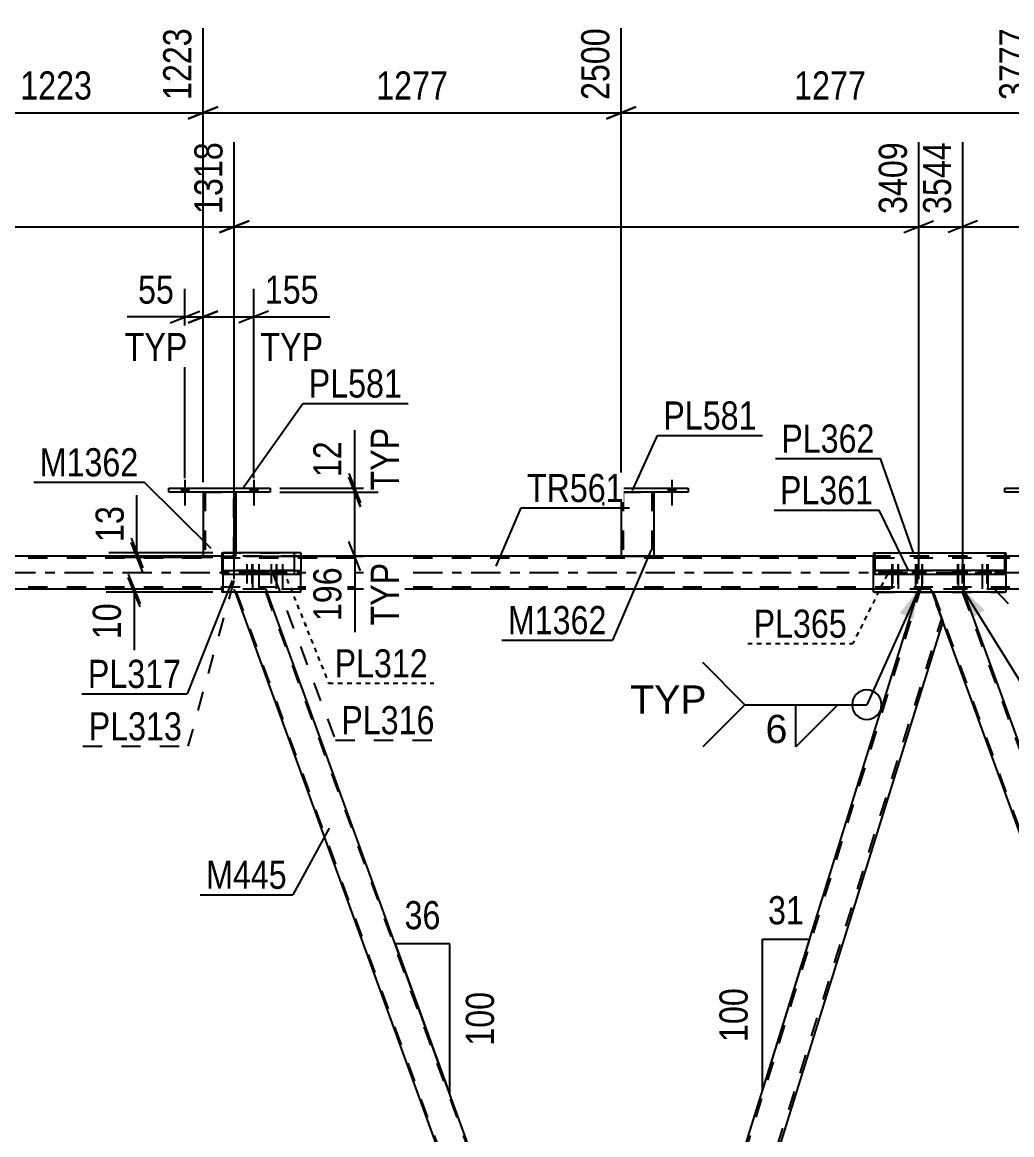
# Model space of a CAD drawing. Header units: millimetres. Extents: x 0 to 594, y 0 to 420.
# Drawn here: x 52.1 to 152.9, y 191.9 to 305.2 of the extents above; entities that cross this region are included whole.
import ezdxf

# ---------------------------------------------------------------- set-up
doc = ezdxf.new("R2010")
doc.units = ezdxf.units.MM
for name, pattern in [('DXK_LINE_DOT2', [3.9198, 1.9599, -1.9599]), ('DXK_LINE_DOT3', [5.9187, 2.979, -0.9799, 0.9799, -0.9799]), ('DXK_LINE_DOT4', [0.9408, 0.4704, -0.4704])]:
    doc.linetypes.add(name, pattern=pattern)
doc.styles.add('Arial', font='ARIAL.TTF', dxfattribs={"height": 0.2})
doc.styles.add('Arial Narrow', font='ARIALN.TTF', dxfattribs={"height": 0.2})

# ---------------------------------------------------------------- blocks, each defined once
blk = doc.blocks.new('Bolt-570345895-4665 - 4513')
at = {"linetype": 'Continuous'}
for points in [[(141, 249.36), (140.4, 249.36), (140.4, 248.96), (141, 248.96)], [(141.64, 249.36), (141.04, 249.36), (141.04, 248.96), (141.64, 248.96)], [(143.41, 249.36), (142.81, 249.36), (142.81, 248.96), (143.41, 248.96)], [(144.05, 249.36), (143.45, 249.36), (143.45, 248.96), (144.05, 248.96)]]:
    blk.add_hatch(color=1, dxfattribs=at).paths.add_polyline_path(points)
at = {"color": 1, "linetype": 'Continuous'}
for p, q in [((140.4, 249.36), (140.4, 248.96)), ((140.7, 250.02), (140.7, 247.52)), ((141, 249.36), (141, 248.96)), ((141.04, 249.36), (141.04, 248.96)), ((141.34, 250.02), (141.34, 247.52)), ((141.64, 249.36), (141.64, 248.96)), ((142.81, 249.36), (142.81, 248.96)), ((143.11, 250.02), (143.11, 247.52)), ((143.41, 249.36), (143.41, 248.96)), ((143.45, 249.36), (143.45, 248.96)), ((143.75, 250.02), (143.75, 247.52)), ((144.05, 249.36), (144.05, 248.96))]:
    blk.add_line(p, q, dxfattribs=at)
blk = doc.blocks.new('Part-570345895-4519 - 4513')
at = {"color": 2, "linetype": 'Continuous'}
for p, q in [((152.32, 249.36), (138.84, 249.36)), ((138.84, 249.36), (138.84, 248.96)), ((144.07, 248.96), (144.07, 249.36)), ((147.13, 248.96), (147.13, 249.36)), ((152.32, 248.96), (152.32, 249.36)), ((152.32, 248.96), (138.84, 248.96))]:
    blk.add_line(p, q, dxfattribs=at)
blk = doc.blocks.new('Part-570345895-4636 - 4513')
at = {"color": 7, "linetype": 'DXK_LINE_DOT2'}
for p, q in [((138.98, 251.16), (138.98, 247.16)), ((138.98, 251.16), (152.17, 251.16)), ((152.17, 251.16), (152.17, 247.16)), ((138.98, 247.16), (152.17, 247.16))]:
    blk.add_line(p, q, dxfattribs=at)
blk = doc.blocks.new('Part-570345895-4525 - 4513')
at = {"color": 7, "linetype": 'DXK_LINE_DOT2'}
for p, q in [((76.98, 247.49), (73.74, 247.49)), ((73.86, 247.16), (73.74, 247.49)), ((110.88, 145.82), (73.88, 247.49)), ((113.85, 145.82), (76.84, 247.49)), ((77.1, 247.16), (76.98, 247.49)), ((113.99, 145.82), (112.78, 149.14)), ((113.81, 145.82), (113.83, 145.82)), ((113.83, 145.82), (113.81, 145.82)), ((113.85, 145.82), (113.83, 145.82)), ((113.83, 145.82), (113.85, 145.82))]:
    blk.add_line(p, q, dxfattribs=at)
at = {"color": 2, "linetype": 'Continuous'}
for p, q in [((110.74, 145.82), (73.86, 247.16)), ((112.78, 149.14), (77.1, 247.16)), ((113.99, 145.82), (110.74, 145.82))]:
    blk.add_line(p, q, dxfattribs=at)
blk = doc.blocks.new('Part-570345895-4663 - 4513')
at = {"color": 2, "linetype": 'Continuous'}
for p, q in [((70.56, 257.36), (70.56, 250.83)), ((73.89, 257.36), (73.89, 251.16)), ((72.57, 250.83), (70.56, 250.83))]:
    blk.add_line(p, q, dxfattribs=at)
at = {"color": 7, "linetype": 'DXK_LINE_DOT2'}
for p, q in [((70.56, 257.36), (73.89, 257.36)), ((70.56, 257.36), (70.56, 257.36)), ((70.56, 257.36), (70.56, 257.36)), ((70.76, 257.36), (70.76, 250.83)), ((73.69, 250.83), (73.69, 257.36)), ((73.89, 257.36), (73.89, 257.36)), ((73.89, 257.36), (73.89, 257.36)), ((72.57, 250.83), (73.69, 250.83)), ((73.89, 250.83), (73.49, 250.83)), ((73.68, 250.83), (73.69, 250.83)), ((73.89, 250.83), (73.89, 251.16))]:
    blk.add_line(p, q, dxfattribs=at)
blk = doc.blocks.new('Part-570345895-4530 - 4513')
at = {"linetype": 'Continuous'}
blk.add_hatch(color=2, dxfattribs=at).paths.add_polyline_path([(178, 249.16), (177.2, 250.56), (178.8, 250.56)])
at = {"color": 2, "linetype": 'Continuous'}
for p, q in [((50.42, 250.82), (40.65, 250.82)), ((72.57, 250.82), (50.52, 250.82)), ((138.84, 250.82), (80.5, 250.82)), ((188, 250.82), (152.32, 250.82)), ((178, 249.16), (177.2, 250.56)), ((177.2, 250.56), (178.8, 250.56)), ((178.8, 250.56), (178, 249.16)), ((50.42, 247.49), (40.65, 247.49)), ((72.57, 247.49), (50.52, 247.49)), ((138.84, 247.49), (80.5, 247.49)), ((188, 247.49), (152.32, 247.49))]:
    blk.add_line(p, q, dxfattribs=at)
at = {"color": 7, "linetype": 'DXK_LINE_DOT2'}
for p, q in [((40.65, 247.49), (40.65, 250.82)), ((50.42, 250.62), (40.65, 250.62)), ((188, 250.62), (50.52, 250.62)), ((80.5, 250.82), (72.57, 250.82)), ((152.32, 250.82), (138.84, 250.82)), ((188, 250.82), (188, 247.49)), ((50.42, 247.69), (40.65, 247.69)), ((188, 247.69), (50.52, 247.69)), ((80.5, 247.49), (72.57, 247.49)), ((152.32, 247.49), (138.84, 247.49))]:
    blk.add_line(p, q, dxfattribs=at)
at = {"color": 7, "linetype": 'DXK_LINE_DOT3'}
for p, q in [((40.65, 249.16), (50.42, 249.16)), ((50.52, 249.16), (188, 249.16))]:
    blk.add_line(p, q, dxfattribs=at)
at = {"color": 2, "linetype": 'Continuous'}
blk.add_circle((178, 250.06), 1, dxfattribs=at)
blk = doc.blocks.new('Part-570345895-4535 - 4513')
at = {"color": 2, "linetype": 'Continuous'}
for p, q in [((72.57, 248.96), (72.57, 249.36)), ((72.57, 249.36), (80.5, 249.36)), ((75.37, 248.96), (75.37, 249.36)), ((80.5, 249.36), (80.5, 248.96)), ((80.5, 248.96), (72.57, 248.96))]:
    blk.add_line(p, q, dxfattribs=at)
blk = doc.blocks.new('Part-570345895-4693 - 4513')
at = {"color": 2, "linetype": 'Continuous'}
for p, q in [((112.78, 149.14), (143.33, 247.16)), ((144.8, 247.16), (145.89, 244.17)), ((145.89, 244.17), (115.24, 145.82)), ((113.99, 145.82), (112.78, 149.14)), ((115.24, 145.82), (113.99, 145.82))]:
    blk.add_line(p, q, dxfattribs=at)
at = {"color": 7, "linetype": 'DXK_LINE_DOT2'}
for p, q in [((112.89, 148.83), (143.64, 247.49)), ((143.43, 247.49), (143.33, 247.16)), ((144.68, 247.49), (143.43, 247.49)), ((144.8, 247.16), (144.68, 247.49)), ((115.03, 145.82), (145.78, 244.48)), ((115.01, 145.82), (114.98, 145.82)), ((114.98, 145.82), (115.01, 145.82)), ((115.01, 145.82), (115.03, 145.82)), ((115.03, 145.82), (115.01, 145.82))]:
    blk.add_line(p, q, dxfattribs=at)
blk = doc.blocks.new('Part-570345895-4548 - 4513')
at = {"color": 2, "linetype": 'Continuous'}
for p, q in [((80.5, 251.16), (72.57, 251.16)), ((72.57, 251.16), (72.57, 247.16)), ((80.5, 251.16), (80.5, 249.36)), ((80.5, 247.16), (80.5, 248.96)), ((80.5, 247.16), (72.57, 247.16))]:
    blk.add_line(p, q, dxfattribs=at)
at = {"color": 7, "linetype": 'DXK_LINE_DOT2'}
blk.add_line((80.5, 249.36), (80.5, 248.96), dxfattribs=at)
blk = doc.blocks.new('Part-570345895-4701 - 4513')
at = {"color": 2, "linetype": 'Continuous'}
for p, q in [((113.13, 257.36), (113.13, 250.83)), ((116.46, 257.36), (116.46, 250.83)), ((113.13, 250.83), (116.46, 250.83))]:
    blk.add_line(p, q, dxfattribs=at)
at = {"color": 7, "linetype": 'DXK_LINE_DOT2'}
for p, q in [((113.13, 257.36), (116.46, 257.36)), ((113.13, 257.36), (113.13, 257.36)), ((113.13, 257.36), (113.13, 257.36)), ((113.33, 257.36), (113.33, 250.83)), ((116.26, 257.36), (116.26, 250.83)), ((116.46, 257.36), (116.46, 257.36)), ((116.46, 257.36), (116.46, 257.36)), ((116.24, 250.83), (116.21, 250.83)), ((116.21, 250.83), (116.24, 250.83)), ((116.26, 250.83), (116.24, 250.83)), ((116.24, 250.83), (116.26, 250.83))]:
    blk.add_line(p, q, dxfattribs=at)
blk = doc.blocks.new('Part-570345895-4574 - 4513')
at = {"color": 7, "linetype": 'DXK_LINE_DOT2'}
for p, q in [((79.83, 249.36), (72.47, 249.36)), ((72.47, 249.36), (72.47, 248.96)), ((74.51, 249.36), (74.51, 248.96)), ((79.83, 249.36), (79.83, 248.96)), ((79.83, 248.96), (72.47, 248.96))]:
    blk.add_line(p, q, dxfattribs=at)
blk = doc.blocks.new('Bolt-570345895-4581 - 4513')
at = {"linetype": 'Continuous'}
for points in [[(75.89, 249.36), (75.29, 249.36), (75.29, 248.96), (75.89, 248.96)], [(76.53, 249.36), (75.93, 249.36), (75.93, 248.96), (76.53, 248.96)], [(78.3, 249.36), (77.7, 249.36), (77.7, 248.96), (78.3, 248.96)], [(78.94, 249.36), (78.34, 249.36), (78.34, 248.96), (78.94, 248.96)]]:
    blk.add_hatch(color=1, dxfattribs=at).paths.add_polyline_path(points)
at = {"color": 1, "linetype": 'Continuous'}
for p, q in [((75.29, 249.36), (75.29, 248.96)), ((75.59, 250.02), (75.59, 247.52)), ((75.89, 249.36), (75.89, 248.96)), ((75.93, 249.36), (75.93, 248.96)), ((76.23, 250.02), (76.23, 247.52)), ((76.53, 249.36), (76.53, 248.96)), ((77.7, 249.36), (77.7, 248.96)), ((78, 250.02), (78, 247.52)), ((78.3, 249.36), (78.3, 248.96)), ((78.34, 249.36), (78.34, 248.96)), ((78.64, 250.02), (78.64, 247.52)), ((78.94, 249.36), (78.94, 248.96))]:
    blk.add_line(p, q, dxfattribs=at)
blk = doc.blocks.new('Part-570345895-4673 - 4513')
at = {"color": 2, "linetype": 'Continuous'}
for p, q in [((152.19, 257.76), (162.53, 257.76)), ((152.19, 257.36), (152.19, 257.76)), ((162.53, 257.36), (152.19, 257.36)), ((162.53, 257.76), (162.53, 257.36))]:
    blk.add_line(p, q, dxfattribs=at)
blk = doc.blocks.new('Part-570345895-4605 - 4513')
at = {"color": 7, "linetype": 'DXK_LINE_DOT2'}
for p, q in [((147.93, 247.49), (144.68, 247.49)), ((145.89, 244.17), (144.68, 247.49)), ((181.83, 145.82), (144.83, 247.49)), ((184.79, 145.82), (147.79, 247.49)), ((148.05, 247.16), (147.93, 247.49)), ((181.69, 145.82), (179.99, 150.49)), ((184.93, 145.82), (183.23, 150.49)), ((184.93, 145.82), (181.69, 145.82))]:
    blk.add_line(p, q, dxfattribs=at)
at = {"color": 2, "linetype": 'Continuous'}
for p, q in [((183.23, 150.49), (148.05, 247.16)), ((179.99, 150.49), (145.89, 244.17))]:
    blk.add_line(p, q, dxfattribs=at)
blk = doc.blocks.new('Part-570345895-4626 - 4513')
at = {"color": 2, "linetype": 'Continuous'}
for p, q in [((109.63, 257.76), (119.96, 257.76)), ((109.63, 257.36), (109.63, 257.76)), ((119.96, 257.36), (109.63, 257.36)), ((119.96, 257.76), (119.96, 257.36))]:
    blk.add_line(p, q, dxfattribs=at)
blk = doc.blocks.new('Part-570345895-4631 - 4513')
at = {"color": 2, "linetype": 'Continuous'}
for p, q in [((138.84, 251.16), (152.32, 251.16)), ((138.84, 251.16), (138.84, 249.36)), ((152.32, 251.16), (152.32, 249.36)), ((138.84, 247.16), (138.84, 248.96)), ((152.32, 248.96), (152.32, 247.16)), ((152.32, 247.16), (138.84, 247.16))]:
    blk.add_line(p, q, dxfattribs=at)
at = {"color": 7, "linetype": 'DXK_LINE_DOT2'}
for p, q in [((138.84, 248.96), (138.84, 251.16)), ((152.32, 248.96), (152.32, 251.16)), ((138.84, 248.96), (138.84, 249.36)), ((152.32, 248.96), (152.32, 249.36))]:
    blk.add_line(p, q, dxfattribs=at)
blk = doc.blocks.new('Bolt-570345895-4647 - 4513')
at = {"linetype": 'Continuous'}
for points in [[(110.93, 257.36), (111.66, 257.36), (111.66, 257.76), (110.93, 257.76)], [(117.93, 257.36), (118.66, 257.36), (118.66, 257.76), (117.93, 257.76)]]:
    blk.add_hatch(color=1, dxfattribs=at).paths.add_polyline_path(points)
at = {"color": 1, "linetype": 'Continuous'}
for p, q in [((111.29, 258.59), (111.29, 255.99)), ((118.29, 258.59), (118.29, 255.99)), ((110.93, 257.76), (110.93, 257.36)), ((111.66, 257.76), (111.66, 257.36)), ((117.93, 257.76), (117.93, 257.36)), ((118.66, 257.76), (118.66, 257.36))]:
    blk.add_line(p, q, dxfattribs=at)
blk = doc.blocks.new('Bolt-570345895-4648 - 4513')
at = {"linetype": 'Continuous'}
for points in [[(110.93, 257.36), (111.66, 257.36), (111.66, 257.76), (110.93, 257.76)], [(117.93, 257.36), (118.66, 257.36), (118.66, 257.76), (117.93, 257.76)]]:
    blk.add_hatch(color=1, dxfattribs=at).paths.add_polyline_path(points)
at = {"color": 1, "linetype": 'Continuous'}
for p, q in [((111.29, 258.59), (111.29, 255.99)), ((118.29, 258.59), (118.29, 255.99)), ((110.93, 257.76), (110.93, 257.36)), ((111.66, 257.76), (111.66, 257.36)), ((117.93, 257.76), (117.93, 257.36)), ((118.66, 257.76), (118.66, 257.36))]:
    blk.add_line(p, q, dxfattribs=at)
blk = doc.blocks.new('Part-570345895-4653 - 4513')
at = {"color": 2, "linetype": 'Continuous'}
for p, q in [((67.06, 257.76), (77.39, 257.76)), ((67.06, 257.36), (67.06, 257.76)), ((77.39, 257.36), (67.06, 257.36)), ((77.39, 257.76), (77.39, 257.36))]:
    blk.add_line(p, q, dxfattribs=at)
blk = doc.blocks.new('Part-570345895-4658 - 4513')
at = {"color": 7, "linetype": 'DXK_LINE_DOT2'}
for p, q in [((72.47, 251.16), (72.47, 247.49)), ((72.47, 251.16), (79.83, 251.16)), ((79.83, 251.16), (79.83, 247.16)), ((79.83, 247.16), (72.57, 247.16))]:
    blk.add_line(p, q, dxfattribs=at)
at = {"color": 2, "linetype": 'Continuous'}
for p, q in [((72.47, 250.83), (72.47, 250.82)), ((72.47, 247.49), (72.47, 247.16)), ((72.57, 247.16), (72.47, 247.16))]:
    blk.add_line(p, q, dxfattribs=at)
blk = doc.blocks.new('Bolt-570345895-4666 - 4513')
at = {"color": 1, "linetype": 'DXK_LINE_DOT2'}
for p, q in [((140.48, 249.36), (140.48, 248.96)), ((140.78, 250.02), (140.78, 247.52)), ((141, 249.36), (141, 248.96)), ((141.08, 249.36), (141.08, 248.96)), ((141.3, 250.02), (141.3, 247.52)), ((141.6, 249.36), (141.6, 248.96)), ((142.99, 249.36), (142.99, 248.96)), ((143.29, 250.02), (143.29, 247.52)), ((143.5, 249.36), (143.5, 248.96)), ((143.59, 249.36), (143.59, 248.96)), ((143.8, 250.02), (143.8, 247.52)), ((144.1, 249.36), (144.1, 248.96))]:
    blk.add_line(p, q, dxfattribs=at)
blk = doc.blocks.new('Bolt-570345895-4694 - 4513')
at = {"linetype": 'Continuous'}
for points in [[(147.74, 249.36), (147.14, 249.36), (147.14, 248.96), (147.74, 248.96)], [(148.34, 249.36), (147.74, 249.36), (147.74, 248.96), (148.34, 248.96)], [(150.18, 249.36), (149.58, 249.36), (149.58, 248.96), (150.18, 248.96)], [(150.78, 249.36), (150.18, 249.36), (150.18, 248.96), (150.78, 248.96)]]:
    blk.add_hatch(color=1, dxfattribs=at).paths.add_polyline_path(points)
at = {"color": 1, "linetype": 'Continuous'}
for p, q in [((147.14, 249.36), (147.14, 248.96)), ((147.44, 250.02), (147.44, 247.52)), ((147.74, 249.36), (147.74, 248.96)), ((147.74, 249.36), (147.74, 248.96)), ((148.04, 250.02), (148.04, 247.52)), ((148.34, 249.36), (148.34, 248.96)), ((149.58, 249.36), (149.58, 248.96)), ((149.88, 250.02), (149.88, 247.52)), ((150.18, 249.36), (150.18, 248.96)), ((150.18, 249.36), (150.18, 248.96)), ((150.48, 250.02), (150.48, 247.52)), ((150.78, 249.36), (150.78, 248.96))]:
    blk.add_line(p, q, dxfattribs=at)
blk = doc.blocks.new('Bolt-570345895-4695 - 4513')
at = {"color": 1, "linetype": 'DXK_LINE_DOT2'}
for p, q in [((147.07, 249.36), (147.07, 248.96)), ((147.37, 250.02), (147.37, 247.52)), ((147.55, 249.36), (147.55, 248.96)), ((147.67, 249.36), (147.67, 248.96)), ((147.85, 250.02), (147.85, 247.52)), ((148.15, 249.36), (148.15, 248.96)), ((149.6, 249.36), (149.6, 248.96)), ((149.9, 250.02), (149.9, 247.52)), ((150.08, 249.36), (150.08, 248.96)), ((150.2, 249.36), (150.2, 248.96)), ((150.38, 250.02), (150.38, 247.52)), ((150.68, 249.36), (150.68, 248.96))]:
    blk.add_line(p, q, dxfattribs=at)
blk = doc.blocks.new('Bolt-570345895-4696 - 4513')
at = {"linetype": 'Continuous'}
for points in [[(68.36, 257.36), (69.09, 257.36), (69.09, 257.76), (68.36, 257.76)], [(75.36, 257.36), (76.09, 257.36), (76.09, 257.76), (75.36, 257.76)]]:
    blk.add_hatch(color=1, dxfattribs=at).paths.add_polyline_path(points)
at = {"color": 1, "linetype": 'Continuous'}
for p, q in [((68.72, 258.59), (68.72, 255.99)), ((75.72, 258.59), (75.72, 255.99)), ((68.36, 257.76), (68.36, 257.36)), ((69.09, 257.76), (69.09, 257.36)), ((75.36, 257.76), (75.36, 257.36)), ((76.09, 257.76), (76.09, 257.36))]:
    blk.add_line(p, q, dxfattribs=at)
blk = doc.blocks.new('Part-570345895-4706 - 4513')
at = {"color": 7, "linetype": 'DXK_LINE_DOT2'}
for p, q in [((138.98, 249.36), (152.17, 249.36)), ((138.98, 248.96), (138.98, 249.36)), ((152.17, 249.36), (152.17, 248.96)), ((152.17, 248.96), (138.98, 248.96))]:
    blk.add_line(p, q, dxfattribs=at)
blk = doc.blocks.new('Bolt-570345895-4712 - 4513')
at = {"linetype": 'Continuous'}
for points in [[(68.36, 257.36), (69.09, 257.36), (69.09, 257.76), (68.36, 257.76)], [(75.36, 257.36), (76.09, 257.36), (76.09, 257.76), (75.36, 257.76)]]:
    blk.add_hatch(color=1, dxfattribs=at).paths.add_polyline_path(points)
at = {"color": 1, "linetype": 'Continuous'}
for p, q in [((68.72, 258.59), (68.72, 255.99)), ((75.72, 258.59), (75.72, 255.99)), ((68.36, 257.76), (68.36, 257.36)), ((69.09, 257.76), (69.09, 257.36)), ((75.36, 257.76), (75.36, 257.36)), ((76.09, 257.76), (76.09, 257.36))]:
    blk.add_line(p, q, dxfattribs=at)
blk = doc.blocks.new('Bolt-570345895-4714 - 4513')
at = {"color": 1, "linetype": 'DXK_LINE_DOT2'}
for p, q in [((74.71, 249.36), (74.71, 248.96)), ((75.01, 250.02), (75.01, 247.52)), ((75.22, 249.36), (75.22, 248.96)), ((75.31, 249.36), (75.31, 248.96)), ((75.52, 250.02), (75.52, 247.52)), ((75.82, 249.36), (75.82, 248.96)), ((77.21, 249.36), (77.21, 248.96)), ((77.51, 250.02), (77.51, 247.52)), ((77.73, 249.36), (77.73, 248.96)), ((77.81, 249.36), (77.81, 248.96)), ((78.03, 250.02), (78.03, 247.52)), ((78.33, 249.36), (78.33, 248.96))]:
    blk.add_line(p, q, dxfattribs=at)
blk = doc.blocks.new('AngleDimension-570345895-12565 - 4513')
at = {"color": 7, "linetype": 'Continuous'}
for p, q in [((127.51, 211.86), (132.33, 211.86)), ((127.51, 196.39), (132.33, 211.86)), ((127.51, 196.39), (127.51, 211.86)), ((131.26, 208.45), (132.33, 211.86))]:
    blk.add_line(p, q, dxfattribs=at)
at = {"color": 0}
for points in [[(132.34, 212.76), (132.34, 216.96), (127.49, 216.96), (127.49, 212.76)], [(126.61, 207.46), (122.41, 207.46), (122.41, 200.78), (126.61, 200.78)]]:
    blk.add_wipeout(points, dxfattribs=at)
at = {"color": 3, "style": 'Arial Narrow'}
blk.add_text('31', height=2.863, dxfattribs=at).set_placement((128.09, 213.36))
blk.add_text('100', height=2.863, rotation=90.0002, dxfattribs=at).set_placement((126.01, 201.38))
blk = doc.blocks.new('StraightDimension-570345895-5076 - 4513')
at = {"color": 7, "linetype": 'Continuous'}
for p, q in [((73.74, 248.49), (73.74, 292.98)), ((40.65, 251.82), (40.65, 287.5)), ((42.15, 284.97), (39.15, 283.77)), ((40.65, 284.37), (73.74, 284.37)), ((72.24, 283.77), (75.24, 284.97))]:
    blk.add_line(p, q, dxfattribs=at)
at = {"color": 0, "linetype": 'Continuous'}
for points in [[(73.14, 293.58), (68.94, 293.58), (68.94, 285.07), (73.14, 285.07)], [(40.05, 288.1), (35.85, 288.1), (35.85, 285.07), (40.05, 285.07)]]:
    blk.add_wipeout(points, dxfattribs=at)
at = {"color": 3, "linetype": 'Continuous', "style": 'Arial Narrow'}
for s, height, p in [('1318', 2.863, (72.54, 285.67)), ('0', 2.86, (39.45, 285.67))]:
    blk.add_text(s, height=height, rotation=90.0002, dxfattribs=at).set_placement(p)
blk = doc.blocks.new('StraightDimension-570345895-4856 - 4513')
at = {"color": 7, "linetype": 'Continuous'}
for p, q in [((20.43, 247.66), (19.23, 250.66)), ((39.12, 249.16), (16.98, 249.16)), ((19.83, 144.16), (19.83, 249.16)), ((19.23, 145.66), (20.43, 142.66)), ((59.82, 144.16), (16.98, 144.16))]:
    blk.add_line(p, q, dxfattribs=at)
at = {"color": 0}
blk.add_wipeout([(20.19, 201.59), (15.99, 201.59), (15.99, 193.08), (20.19, 193.08)], dxfattribs=at)
at = {"color": 3, "style": 'Arial Narrow'}
blk.add_text('3150', height=2.863, rotation=90.0002, dxfattribs=at).set_placement((19.59, 193.68))
blk = doc.blocks.new('StraightDimension-570345895-4942 - 4513')
at = {"color": 7, "linetype": 'Continuous'}
for p, q in [((113.13, 258.36), (113.13, 304.59)), ((155.69, 258.36), (155.69, 304.59)), ((114.63, 296.57), (111.63, 295.37)), ((113.13, 295.97), (155.69, 295.97)), ((154.19, 295.37), (157.19, 296.57))]:
    blk.add_line(p, q, dxfattribs=at)
at = {"color": 0}
blk.add_wipeout([(138.66, 296.72), (138.66, 300.92), (130.15, 300.92), (130.15, 296.72)], dxfattribs=at)
at = {"color": 3, "style": 'Arial Narrow'}
blk.add_text('1277', height=2.863, dxfattribs=at).set_placement((130.75, 297.32))
at = {"color": 0, "linetype": 'Continuous'}
blk.add_wipeout([(155.09, 305.19), (150.89, 305.19), (150.89, 296.67), (155.09, 296.67)], dxfattribs=at)
at = {"color": 3, "linetype": 'Continuous', "style": 'Arial Narrow'}
blk.add_text('3777', height=2.863, rotation=90.0002, dxfattribs=at).set_placement((154.49, 297.27))
blk = doc.blocks.new('StraightDimension-570345895-4943 - 4513')
at = {"color": 7, "linetype": 'Continuous'}
for p, q in [((70.56, 258.36), (70.56, 304.59)), ((113.13, 258.36), (113.13, 304.59)), ((72.06, 296.57), (69.06, 295.37)), ((70.56, 295.97), (113.13, 295.97)), ((111.63, 295.37), (114.63, 296.57))]:
    blk.add_line(p, q, dxfattribs=at)
at = {"color": 0}
blk.add_wipeout([(96.1, 296.72), (96.1, 300.92), (87.59, 300.92), (87.59, 296.72)], dxfattribs=at)
at = {"color": 3, "style": 'Arial Narrow'}
blk.add_text('1277', height=2.863, dxfattribs=at).set_placement((88.19, 297.32))
at = {"color": 0, "linetype": 'Continuous'}
blk.add_wipeout([(112.52, 305.19), (108.32, 305.19), (108.32, 296.67), (112.52, 296.67)], dxfattribs=at)
at = {"color": 3, "linetype": 'Continuous', "style": 'Arial Narrow'}
blk.add_text('2500', height=2.863, rotation=90.0002, dxfattribs=at).set_placement((111.93, 297.27))
blk = doc.blocks.new('StraightDimension-570345895-4944 - 4513')
at = {"color": 7, "linetype": 'Continuous'}
for p, q in [((70.56, 258.36), (70.56, 304.59)), ((40.65, 251.82), (40.65, 299.1)), ((42.15, 296.57), (39.15, 295.37)), ((40.65, 295.97), (70.56, 295.97)), ((69.06, 295.37), (72.06, 296.57))]:
    blk.add_line(p, q, dxfattribs=at)
at = {"color": 0}
blk.add_wipeout([(59.86, 296.72), (59.86, 300.92), (51.35, 300.92), (51.35, 296.72)], dxfattribs=at)
at = {"color": 3, "style": 'Arial Narrow'}
blk.add_text('1223', height=2.863, dxfattribs=at).set_placement((51.95, 297.32))
at = {"color": 0, "linetype": 'Continuous'}
for points in [[(69.96, 305.19), (65.76, 305.19), (65.76, 296.67), (69.96, 296.67)], [(40.05, 299.7), (35.85, 299.7), (35.85, 296.67), (40.05, 296.67)]]:
    blk.add_wipeout(points, dxfattribs=at)
at = {"color": 3, "linetype": 'Continuous', "style": 'Arial Narrow'}
for s, height, p in [('1223', 2.863, (69.36, 297.27)), ('0', 2.86, (39.45, 297.27))]:
    blk.add_text(s, height=height, rotation=90.0002, dxfattribs=at).set_placement(p)
blk = doc.blocks.new('StraightDimension-570345895-4995 - 4513')
at = {"color": 7, "linetype": 'Continuous'}
for p, q in [((70.56, 258.36), (70.56, 278.04)), ((75.72, 258.76), (75.72, 278.04)), ((69.06, 274.59), (72.06, 275.79)), ((77.22, 275.79), (74.22, 274.59)), ((70.56, 275.19), (75.72, 275.19)), ((75.72, 275.19), (83.46, 275.19)), ((75.72, 275.19), (83.46, 275.19))]:
    blk.add_line(p, q, dxfattribs=at)
at = {"color": 0}
blk.add_wipeout([(82.93, 275.94), (82.93, 280.14), (76.25, 280.14), (76.25, 275.94)], dxfattribs=at)
at = {"color": 0, "linetype": 'Continuous'}
blk.add_wipeout([(83.39, 270.09), (83.39, 274.29), (75.8, 274.29), (75.8, 270.09)], dxfattribs=at)
at = {"color": 3, "style": 'Arial Narrow'}
blk.add_text('155', height=2.863, dxfattribs=at).set_placement((76.85, 276.54))
at = {"color": 3, "linetype": 'Continuous', "style": 'Arial Narrow'}
blk.add_text('TYP', height=2.863, dxfattribs=at).set_placement((76.4, 270.69))
blk = doc.blocks.new('StraightDimension-570345895-5011 - 4513')
at = {"color": 7, "linetype": 'Continuous'}
for p, q in [((68.72, 258.76), (68.72, 278.04)), ((70.56, 258.36), (70.56, 278.04)), ((67.22, 274.59), (70.22, 275.79)), ((72.06, 275.79), (69.06, 274.59)), ((68.72, 275.19), (62.82, 275.19)), ((68.72, 275.19), (62.82, 275.19)), ((68.72, 275.19), (70.56, 275.19))]:
    blk.add_line(p, q, dxfattribs=at)
at = {"color": 0}
blk.add_wipeout([(68.2, 275.94), (68.2, 280.14), (63.34, 280.14), (63.34, 275.94)], dxfattribs=at)
at = {"color": 0, "linetype": 'Continuous'}
blk.add_wipeout([(69.57, 270.09), (69.57, 274.29), (61.98, 274.29), (61.98, 270.09)], dxfattribs=at)
at = {"color": 3, "style": 'Arial Narrow'}
blk.add_text('55', height=2.863, dxfattribs=at).set_placement((63.94, 276.54))
at = {"color": 3, "linetype": 'Continuous', "style": 'Arial Narrow'}
blk.add_text('TYP', height=2.863, dxfattribs=at).set_placement((62.58, 270.69))
blk = doc.blocks.new('StraightDimension-570345895-5028 - 4513')
at = {"color": 7, "linetype": 'Continuous'}
for p, q in [((147.93, 248.49), (147.93, 292.98)), ((188, 251.82), (188, 292.98)), ((149.43, 284.97), (146.43, 283.77)), ((147.93, 284.37), (188, 284.37)), ((186.5, 283.77), (189.5, 284.97))]:
    blk.add_line(p, q, dxfattribs=at)
at = {"color": 0, "linetype": 'Continuous'}
blk.add_wipeout([(187.4, 293.58), (183.2, 293.58), (183.2, 285.07), (187.4, 285.07)], dxfattribs=at)
at = {"color": 3, "linetype": 'Continuous', "style": 'Arial Narrow'}
blk.add_text('4746', height=2.863, rotation=90.0002, dxfattribs=at).set_placement((186.8, 285.67))
blk = doc.blocks.new('StraightDimension-570345895-5040 - 4513')
at = {"color": 7, "linetype": 'Continuous'}
for p, q in [((143.43, 248.49), (143.43, 292.98)), ((147.93, 248.49), (147.93, 292.98)), ((141.93, 283.77), (144.93, 284.97)), ((143.43, 284.37), (147.93, 284.37)), ((149.43, 284.97), (146.43, 283.77))]:
    blk.add_line(p, q, dxfattribs=at)
at = {"color": 0, "linetype": 'Continuous'}
blk.add_wipeout([(147.33, 293.58), (143.13, 293.58), (143.13, 285.07), (147.33, 285.07)], dxfattribs=at)
at = {"color": 3, "linetype": 'Continuous', "style": 'Arial Narrow'}
blk.add_text('3544', height=2.863, rotation=90.0002, dxfattribs=at).set_placement((146.73, 285.67))
blk = doc.blocks.new('StraightDimension-570345895-5059 - 4513')
at = {"color": 7, "linetype": 'Continuous'}
for p, q in [((73.74, 248.49), (73.74, 292.98)), ((143.43, 248.49), (143.43, 292.98)), ((75.24, 284.97), (72.24, 283.77)), ((73.74, 284.37), (143.43, 284.37)), ((141.93, 283.77), (144.93, 284.97))]:
    blk.add_line(p, q, dxfattribs=at)
at = {"color": 0, "linetype": 'Continuous'}
blk.add_wipeout([(142.83, 293.58), (138.63, 293.58), (138.63, 285.07), (142.83, 285.07)], dxfattribs=at)
at = {"color": 3, "linetype": 'Continuous', "style": 'Arial Narrow'}
blk.add_text('3409', height=2.863, rotation=90.0002, dxfattribs=at).set_placement((142.23, 285.67))
blk = doc.blocks.new('StraightDimension-570345895-5087 - 4513')
at = {"color": 7, "linetype": 'Continuous'}
for p, q in [((63.83, 251.16), (63.83, 257.06)), ((63.83, 251.16), (63.83, 257.06)), ((63.23, 252.66), (64.43, 249.66)), ((64.43, 249.21), (63.23, 252.21)), ((71.57, 251.16), (60.98, 251.16)), ((71.57, 250.71), (60.98, 250.71)), ((63.83, 250.71), (63.83, 251.16))]:
    blk.add_line(p, q, dxfattribs=at)
at = {"color": 0}
blk.add_wipeout([(63.08, 256.54), (58.88, 256.54), (58.88, 251.68), (63.08, 251.68)], dxfattribs=at)
at = {"color": 3, "style": 'Arial Narrow'}
blk.add_text('13', height=2.863, rotation=90.0002, dxfattribs=at).set_placement((62.48, 252.28))
blk = doc.blocks.new('StraightDimension-570345895-5112 - 4513')
at = {"color": 7, "linetype": 'Continuous'}
for p, q in [((86, 257.76), (86, 263.66)), ((86, 257.76), (86, 263.66)), ((85.4, 259.26), (86.6, 256.26)), ((86.6, 255.86), (85.4, 258.86)), ((78.39, 257.76), (88.4, 257.76)), ((78.39, 257.36), (88.4, 257.36)), ((86, 257.36), (86, 257.76))]:
    blk.add_line(p, q, dxfattribs=at)
at = {"color": 0, "linetype": 'Continuous'}
blk.add_wipeout([(91.1, 264.51), (86.9, 264.51), (86.9, 256.92), (91.1, 256.92)], dxfattribs=at)
at = {"color": 0}
blk.add_wipeout([(85.25, 263.14), (81.05, 263.14), (81.05, 258.28), (85.25, 258.28)], dxfattribs=at)
at = {"color": 3, "linetype": 'Continuous', "style": 'Arial Narrow'}
blk.add_text('TYP', height=2.863, rotation=90.0002, dxfattribs=at).set_placement((90.5, 257.52))
at = {"color": 3, "style": 'Arial Narrow'}
blk.add_text('12', height=2.863, rotation=90.0002, dxfattribs=at).set_placement((84.65, 258.88))
blk = doc.blocks.new('StraightDimension-570345895-5120 - 4513')
at = {"color": 7, "linetype": 'Continuous'}
for p, q in [((85.4, 258.86), (86.6, 255.86)), ((78.39, 257.36), (88.4, 257.36)), ((86, 250.83), (86, 257.36)), ((86.6, 249.33), (85.4, 252.33)), ((74.89, 250.83), (88.4, 250.83)), ((86, 250.83), (86, 243.09)), ((86, 250.83), (86, 243.09))]:
    blk.add_line(p, q, dxfattribs=at)
at = {"color": 0}
blk.add_wipeout([(85.25, 250.3), (81.05, 250.3), (81.05, 243.62), (85.25, 243.62)], dxfattribs=at)
at = {"color": 0, "linetype": 'Continuous'}
blk.add_wipeout([(91.1, 250.75), (86.9, 250.75), (86.9, 243.17), (91.1, 243.17)], dxfattribs=at)
at = {"color": 3, "style": 'Arial Narrow'}
blk.add_text('196', height=2.863, rotation=90.0002, dxfattribs=at).set_placement((84.65, 244.22))
at = {"color": 3, "linetype": 'Continuous', "style": 'Arial Narrow'}
blk.add_text('TYP', height=2.863, rotation=90.0002, dxfattribs=at).set_placement((90.5, 243.77))
blk = doc.blocks.new('StraightDimension-570345895-5131 - 4513')
at = {"color": 7, "linetype": 'Continuous'}
for p, q in [((62.94, 248.99), (64.14, 245.99)), ((64.14, 245.66), (62.94, 248.66)), ((71.57, 247.49), (60.69, 247.49)), ((71.57, 247.16), (60.69, 247.16)), ((63.54, 247.16), (63.54, 247.49)), ((63.54, 247.16), (63.54, 241.25)), ((63.54, 247.16), (63.54, 241.25))]:
    blk.add_line(p, q, dxfattribs=at)
at = {"color": 0}
blk.add_wipeout([(62.79, 246.63), (58.59, 246.63), (58.59, 241.78), (62.79, 241.78)], dxfattribs=at)
at = {"color": 3, "style": 'Arial Narrow'}
blk.add_text('10', height=2.863, rotation=90.0002, dxfattribs=at).set_placement((62.19, 242.38))
blk = doc.blocks.new('AngleDimension-570345895-12551 - 4513')
at = {"color": 7, "linetype": 'Continuous'}
for p, q in [((94.48, 199.43), (90.14, 211.36)), ((95.68, 211.36), (90.14, 211.36)), ((95.68, 196.13), (90.14, 211.36)), ((95.68, 196.13), (95.68, 211.36))]:
    blk.add_line(p, q, dxfattribs=at)
at = {"color": 0}
for points in [[(95.33, 212.26), (95.33, 216.46), (90.48, 216.46), (90.48, 212.26)], [(100.78, 207.09), (96.58, 207.09), (96.58, 200.4), (100.78, 200.4)]]:
    blk.add_wipeout(points, dxfattribs=at)
at = {"color": 3, "style": 'Arial Narrow'}
blk.add_text('36', height=2.863, dxfattribs=at).set_placement((91.08, 212.86))
blk.add_text('100', height=2.863, rotation=90.0002, dxfattribs=at).set_placement((100.18, 201))
blk = doc.blocks.new('Mark-570345895-4531 - 4513')
at = {"color": 30, "linetype": 'DXK_LINE_DOT2'}
for p, q in [((77.71, 248.96), (84.04, 232.11)), ((84.04, 232.11), (94.75, 232.11))]:
    blk.add_line(p, q, dxfattribs=at)
at = {"color": 0}
blk.add_wipeout([(94.15, 232.71), (94.15, 235.71), (84.64, 235.71), (84.64, 232.71)], dxfattribs=at)
blk.add_wipeout([(94.15, 232.71), (94.15, 235.71), (84.64, 235.71), (84.64, 232.71)], dxfattribs=at)
at = {"color": 3, "style": 'Arial Narrow'}
blk.add_text('PL316', height=2.863, dxfattribs=at).set_placement((84.64, 232.71))
blk = doc.blocks.new('Mark-570345895-4515 - 4513')
at = {"color": 30, "linetype": 'Continuous'}
for p in [(128.7, 255.52), (142.42, 249.29)]:
    blk.add_line(p, (139.41, 255.52), dxfattribs=at)
at = {"color": 0}
blk.add_wipeout([(138.81, 256.12), (138.81, 259.12), (129.3, 259.12), (129.3, 256.12)], dxfattribs=at)
blk.add_wipeout([(138.81, 256.12), (138.81, 259.12), (129.3, 259.12), (129.3, 256.12)], dxfattribs=at)
at = {"color": 3, "style": 'Arial Narrow'}
blk.add_text('PL361', height=2.863, dxfattribs=at).set_placement((129.3, 256.12))
blk = doc.blocks.new('Mark-570345895-4632 - 4513')
at = {"color": 30, "linetype": 'DXK_LINE_DOT2'}
for p, q in [((151.19, 247.44), (157.33, 241.01)), ((157.33, 241.01), (168.04, 241.01))]:
    blk.add_line(p, q, dxfattribs=at)
at = {"color": 0}
blk.add_wipeout([(167.44, 241.61), (167.44, 244.61), (157.93, 244.61), (157.93, 241.61)], dxfattribs=at)
blk.add_wipeout([(167.44, 241.61), (167.44, 244.61), (157.93, 244.61), (157.93, 241.61)], dxfattribs=at)
at = {"color": 3, "style": 'Arial Narrow'}
blk.add_text('PL359', height=2.863, dxfattribs=at).set_placement((157.93, 241.61))
blk = doc.blocks.new('Mark-570345895-4521 - 4513')
at = {"color": 30, "linetype": 'Continuous'}
for p in [(83.41, 223.16), (70.27, 216.37)]:
    blk.add_line(p, (79.7, 216.37), dxfattribs=at)
at = {"color": 0}
blk.add_wipeout([(79.1, 216.97), (79.1, 219.97), (70.87, 219.97), (70.87, 216.97)], dxfattribs=at)
blk.add_wipeout([(79.1, 216.97), (79.1, 219.97), (70.87, 219.97), (70.87, 216.97)], dxfattribs=at)
at = {"color": 3, "style": 'Arial Narrow'}
blk.add_text('M445', height=2.863, dxfattribs=at).set_placement((70.87, 216.97))
blk = doc.blocks.new('Mark-570345895-4526 - 4513')
at = {"color": 30, "linetype": 'Continuous'}
for p, q in [((100.42, 249.82), (102.94, 255.74)), ((102.94, 255.74), (114, 255.74))]:
    blk.add_line(p, q, dxfattribs=at)
at = {"color": 0}
blk.add_wipeout([(113.4, 256.34), (113.4, 259.34), (103.54, 259.34), (103.54, 256.34)], dxfattribs=at)
blk.add_wipeout([(113.4, 256.34), (113.4, 259.34), (103.54, 259.34), (103.54, 256.34)], dxfattribs=at)
at = {"color": 3, "style": 'Arial Narrow'}
blk.add_text('TR561', height=2.863, dxfattribs=at).set_placement((103.54, 256.34))
blk = doc.blocks.new('Mark-570345895-4544 - 4513')
at = {"color": 30, "linetype": 'Continuous'}
for p in [(73.51, 248.36), (58.23, 236.82)]:
    blk.add_line(p, (68.94, 236.82), dxfattribs=at)
at = {"color": 0}
blk.add_wipeout([(68.34, 237.42), (68.34, 240.42), (58.83, 240.42), (58.83, 237.42)], dxfattribs=at)
blk.add_wipeout([(68.34, 237.42), (68.34, 240.42), (58.83, 240.42), (58.83, 237.42)], dxfattribs=at)
at = {"color": 3, "style": 'Arial Narrow'}
blk.add_text('PL317', height=2.863, dxfattribs=at).set_placement((58.83, 237.42))
blk = doc.blocks.new('Mark-570345895-4697 - 4513')
at = {"color": 30, "linetype": 'Continuous'}
for p in [(116.19, 251.48), (101, 242.29)]:
    blk.add_line(p, (112.25, 242.29), dxfattribs=at)
at = {"color": 0}
blk.add_wipeout([(111.65, 242.89), (111.65, 245.89), (101.6, 245.89), (101.6, 242.89)], dxfattribs=at)
blk.add_wipeout([(111.65, 242.89), (111.65, 245.89), (101.6, 245.89), (101.6, 242.89)], dxfattribs=at)
at = {"color": 3, "style": 'Arial Narrow'}
blk.add_text('M1362', height=2.863, dxfattribs=at).set_placement((101.6, 242.89))
blk = doc.blocks.new('Mark-570345895-4570 - 4513')
at = {"color": 30, "linetype": 'DXK_LINE_DOT4'}
for p, q in [((78.75, 249.36), (83.35, 237.89)), ((83.35, 237.89), (94.05, 237.89))]:
    blk.add_line(p, q, dxfattribs=at)
at = {"color": 0}
blk.add_wipeout([(93.45, 238.49), (93.45, 241.49), (83.95, 241.49), (83.95, 238.49)], dxfattribs=at)
blk.add_wipeout([(93.45, 238.49), (93.45, 241.49), (83.95, 241.49), (83.95, 238.49)], dxfattribs=at)
at = {"color": 3, "style": 'Arial Narrow'}
blk.add_text('PL312', height=2.863, dxfattribs=at).set_placement((83.95, 238.49))
blk = doc.blocks.new('Mark-570345895-4627 - 4513')
at = {"color": 30, "linetype": 'Continuous'}
for p in [(128.84, 260.77), (142.91, 251.16)]:
    blk.add_line(p, (139.54, 260.77), dxfattribs=at)
at = {"color": 0}
blk.add_wipeout([(138.94, 261.37), (138.94, 264.37), (129.44, 264.37), (129.44, 261.37)], dxfattribs=at)
blk.add_wipeout([(138.94, 261.37), (138.94, 264.37), (129.44, 264.37), (129.44, 261.37)], dxfattribs=at)
at = {"color": 3, "style": 'Arial Narrow'}
blk.add_text('PL362', height=2.863, dxfattribs=at).set_placement((129.44, 261.37))
blk = doc.blocks.new('Mark-570345895-4622 - 4513')
at = {"color": 30, "linetype": 'Continuous'}
for p, q in [((114.3, 257.52), (116.83, 263.12)), ((116.83, 263.12), (127.53, 263.12))]:
    blk.add_line(p, q, dxfattribs=at)
at = {"color": 0}
blk.add_wipeout([(126.93, 263.72), (126.93, 266.72), (117.43, 266.72), (117.43, 263.72)], dxfattribs=at)
blk.add_wipeout([(126.93, 263.72), (126.93, 266.72), (117.43, 266.72), (117.43, 263.72)], dxfattribs=at)
at = {"color": 3, "style": 'Arial Narrow'}
blk.add_text('PL581', height=2.863, dxfattribs=at).set_placement((117.43, 263.72))
blk = doc.blocks.new('Mark-570345895-4649 - 4513')
at = {"color": 30, "linetype": 'Continuous'}
for p, q in [((74.61, 257.76), (80.72, 266.38)), ((80.72, 266.38), (91.43, 266.38))]:
    blk.add_line(p, q, dxfattribs=at)
at = {"color": 0}
blk.add_wipeout([(90.83, 266.98), (90.83, 269.98), (81.32, 269.98), (81.32, 266.98)], dxfattribs=at)
blk.add_wipeout([(90.83, 266.98), (90.83, 269.98), (81.32, 269.98), (81.32, 266.98)], dxfattribs=at)
at = {"color": 3, "style": 'Arial Narrow'}
blk.add_text('PL581', height=2.863, dxfattribs=at).set_placement((81.32, 266.98))
blk = doc.blocks.new('Mark-570345895-4654 - 4513')
at = {"color": 30, "linetype": 'DXK_LINE_DOT2'}
for p in [(73.7, 248.34), (58.32, 231.48)]:
    blk.add_line(p, (69.02, 231.48), dxfattribs=at)
at = {"color": 0}
blk.add_wipeout([(68.42, 232.08), (68.42, 235.08), (58.92, 235.08), (58.92, 232.08)], dxfattribs=at)
blk.add_wipeout([(68.42, 232.08), (68.42, 235.08), (58.92, 235.08), (58.92, 232.08)], dxfattribs=at)
at = {"color": 3, "style": 'Arial Narrow'}
blk.add_text('PL313', height=2.863, dxfattribs=at).set_placement((58.92, 232.08))
blk = doc.blocks.new('Mark-570345895-4659 - 4513')
at = {"color": 30, "linetype": 'Continuous'}
for p in [(53.33, 258.36), (71.37, 251.61)]:
    blk.add_line(p, (64.58, 258.36), dxfattribs=at)
at = {"color": 0}
blk.add_wipeout([(63.98, 258.96), (63.98, 261.96), (53.93, 261.96), (53.93, 258.96)], dxfattribs=at)
blk.add_wipeout([(63.98, 258.96), (63.98, 261.96), (53.93, 261.96), (53.93, 258.96)], dxfattribs=at)
at = {"color": 3, "style": 'Arial Narrow'}
blk.add_text('M1362', height=2.863, dxfattribs=at).set_placement((53.93, 258.96))
blk = doc.blocks.new('Mark-570345895-4702 - 4513')
at = {"color": 30, "linetype": 'DXK_LINE_DOT4'}
for p in [(140.22, 248.96), (126.02, 241.93)]:
    blk.add_line(p, (136.72, 241.93), dxfattribs=at)
at = {"color": 0}
blk.add_wipeout([(136.12, 242.53), (136.12, 245.53), (126.62, 245.53), (126.62, 242.53)], dxfattribs=at)
blk.add_wipeout([(136.12, 242.53), (136.12, 245.53), (126.62, 245.53), (126.62, 242.53)], dxfattribs=at)
at = {"color": 3, "style": 'Arial Narrow'}
blk.add_text('PL365', height=2.863, dxfattribs=at).set_placement((126.62, 242.53))
blk = doc.blocks.new('WeldMark-570345895-5199 - 4513')
at = {"linetype": 'Continuous'}
blk.add_hatch(color=30, dxfattribs=at).paths.add_polyline_path([(148.88, 244.54), (147.93, 247.48), (150.15, 245.33)])
at = {"color": 30, "linetype": 'Continuous'}
for p, q in [((147.93, 247.48), (155.42, 235.41)), ((155.42, 235.41), (165.74, 235.41))]:
    blk.add_line(p, q, dxfattribs=at)
at = {"color": 3, "linetype": 'Continuous'}
for p, q in [((165.74, 235.41), (170.03, 239.7)), ((160.6, 235.41), (164.89, 235.41)), ((164.89, 235.41), (160.6, 231.12)), ((160.6, 231.12), (160.6, 235.41)), ((165.74, 235.41), (170.03, 231.12))]:
    blk.add_line(p, q, dxfattribs=at)
blk.add_arc((155.42, 235.41), 1.5, 90, 270, dxfattribs=at)
at = {"color": 0}
blk.add_wipeout([(159.94, 231.31), (159.94, 234.71), (157.32, 234.71), (157.32, 231.31)], dxfattribs=at)
at = {"color": 3, "linetype": 'Continuous'}
blk.add_arc((155.42, 235.41), 1.5, 270, 90, dxfattribs=at)
at = {"color": 3, "style": 'Arial'}
blk.add_text('6', height=2.87, dxfattribs=at).set_placement((157.52, 231.51))
at = {"color": 0, "linetype": 'Continuous'}
blk.add_wipeout([(177.12, 234.51), (177.12, 237.51), (169.34, 237.51), (169.34, 234.51)], dxfattribs=at)
blk.add_wipeout([(177.12, 234.51), (177.12, 237.51), (169.34, 237.51), (169.34, 234.51)], dxfattribs=at)
at = {"color": 3, "linetype": 'Continuous', "style": 'Arial'}
blk.add_text('TYP', height=2.865, dxfattribs=at).set_placement((169.34, 234.51))
blk = doc.blocks.new('WeldMark-570345895-5213 - 4513')
at = {"linetype": 'Continuous'}
blk.add_hatch(color=30, dxfattribs=at).paths.add_polyline_path([(141.51, 245.04), (143.43, 247.47), (142.88, 244.42)])
at = {"color": 30, "linetype": 'Continuous'}
for p in [(143.43, 247.47), (125.73, 235.71)]:
    blk.add_line(p, (138.15, 235.71), dxfattribs=at)
at = {"color": 3, "linetype": 'Continuous'}
for p, q in [((125.73, 235.71), (121.44, 240)), ((125.73, 235.71), (121.44, 231.43)), ((130.91, 235.71), (135.2, 235.71)), ((135.2, 235.71), (130.91, 231.43)), ((130.91, 231.43), (130.91, 235.71))]:
    blk.add_line(p, q, dxfattribs=at)
for start, end in [(90, 270), (270, 90)]:
    blk.add_arc((138.15, 235.71), 1.5, start, end, dxfattribs=at)
at = {"color": 0}
blk.add_wipeout([(130.25, 231.61), (130.25, 235.01), (127.63, 235.01), (127.63, 231.61)], dxfattribs=at)
at = {"color": 3, "style": 'Arial'}
blk.add_text('6', height=2.87, dxfattribs=at).set_placement((127.83, 231.81))
at = {"color": 0, "linetype": 'Continuous'}
blk.add_wipeout([(121.83, 234.81), (121.83, 237.81), (114.05, 237.81), (114.05, 234.81)], dxfattribs=at)
blk.add_wipeout([(121.83, 234.81), (121.83, 237.81), (114.05, 237.81), (114.05, 234.81)], dxfattribs=at)
at = {"color": 3, "linetype": 'Continuous', "style": 'Arial'}
blk.add_text('TYP', height=2.865, dxfattribs=at).set_placement((114.05, 234.81))

msp = doc.modelspace()

# ---------------------------------------------------------------- block references
for name in ['Bolt-570345895-4696 - 4513', 'Bolt-570345895-4712 - 4513', 'Bolt-570345895-4647 - 4513', 'Bolt-570345895-4648 - 4513', 'Part-570345895-4653 - 4513', 'Part-570345895-4663 - 4513', 'Part-570345895-4626 - 4513', 'Part-570345895-4701 - 4513', 'Part-570345895-4673 - 4513', 'Part-570345895-4530 - 4513', 'Part-570345895-4658 - 4513', 'Part-570345895-4548 - 4513', 'Part-570345895-4631 - 4513', 'Part-570345895-4636 - 4513', 'Part-570345895-4574 - 4513', 'Part-570345895-4535 - 4513', 'Bolt-570345895-4714 - 4513', 'Bolt-570345895-4581 - 4513', 'Part-570345895-4519 - 4513', 'Part-570345895-4706 - 4513', 'Bolt-570345895-4665 - 4513', 'Bolt-570345895-4666 - 4513', 'Bolt-570345895-4695 - 4513', 'Bolt-570345895-4694 - 4513', 'Part-570345895-4525 - 4513', 'Part-570345895-4693 - 4513', 'Part-570345895-4605 - 4513']:
    msp.add_blockref(name, (0, 0))

# ---------------------------------------------------------------- next in the draw order: block references
for name in ['StraightDimension-570345895-4942 - 4513', 'StraightDimension-570345895-5076 - 4513', 'Mark-570345895-4632 - 4513', 'Mark-570345895-4521 - 4513', 'AngleDimension-570345895-12551 - 4513', 'AngleDimension-570345895-12565 - 4513']:
    msp.add_blockref(name, (0, 0))

# ---------------------------------------------------------------- next in the draw order: block references
for name in ['StraightDimension-570345895-4943 - 4513', 'StraightDimension-570345895-5028 - 4513', 'StraightDimension-570345895-4856 - 4513', 'WeldMark-570345895-5199 - 4513']:
    msp.add_blockref(name, (0, 0))

# ---------------------------------------------------------------- next in the draw order: block references
for name in ['StraightDimension-570345895-4944 - 4513', 'StraightDimension-570345895-5040 - 4513']:
    msp.add_blockref(name, (0, 0))

# ---------------------------------------------------------------- next in the draw order: block references
for name in ['StraightDimension-570345895-4995 - 4513', 'StraightDimension-570345895-5087 - 4513']:
    msp.add_blockref(name, (0, 0))

# ---------------------------------------------------------------- next in the draw order: block references
for name in ['StraightDimension-570345895-5011 - 4513', 'StraightDimension-570345895-5131 - 4513']:
    msp.add_blockref(name, (0, 0))

# ---------------------------------------------------------------- next in the draw order: block references
for name in ['StraightDimension-570345895-5059 - 4513', 'Mark-570345895-4659 - 4513']:
    msp.add_blockref(name, (0, 0))

# ---------------------------------------------------------------- next in the draw order: block references
for name in ['StraightDimension-570345895-5112 - 4513', 'Mark-570345895-4526 - 4513', 'Mark-570345895-4515 - 4513', 'Mark-570345895-4544 - 4513']:
    msp.add_blockref(name, (0, 0))

# ---------------------------------------------------------------- next in the draw order: block references
for name in ['Mark-570345895-4622 - 4513', 'Mark-570345895-4627 - 4513', 'StraightDimension-570345895-5120 - 4513', 'Mark-570345895-4697 - 4513', 'Mark-570345895-4654 - 4513', 'Mark-570345895-4702 - 4513']:
    msp.add_blockref(name, (0, 0))

# ---------------------------------------------------------------- next in the draw order: block references
for name in ['Mark-570345895-4649 - 4513', 'Mark-570345895-4531 - 4513', 'WeldMark-570345895-5213 - 4513']:
    msp.add_blockref(name, (0, 0))

# ---------------------------------------------------------------- next in the draw order: block references
msp.add_blockref('Mark-570345895-4570 - 4513', (0, 0))

doc.saveas('drawing.dxf')
